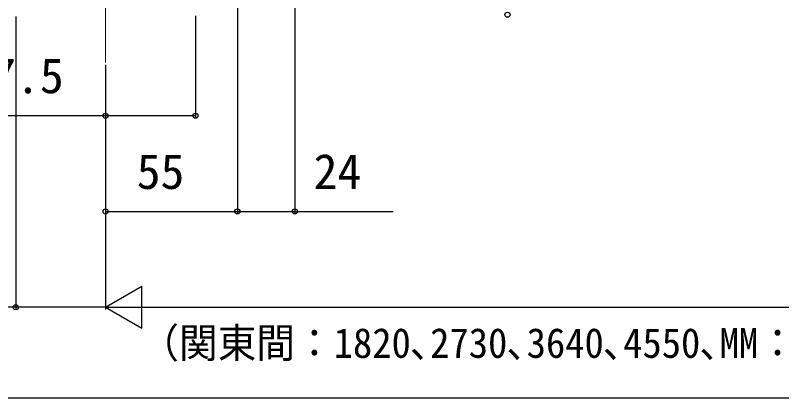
# Model space of a CAD drawing. Units: millimetres, scale not verified. Extents: x -875 to 875, y -1305 to 1298.
# Drawn here: x -538.2 to -218.2, y -1305 to -1145.2 of the extents above; entities that cross this region are included whole.
import ezdxf
from ezdxf.enums import TextEntityAlignment as Align

# ---------------------------------------------------------------- set-up
doc = ezdxf.new("R2010")
doc.units = ezdxf.units.MM
doc.header["$LTSCALE"] = 8
doc.layers.add('0-4_YKK_12', color=2, linetype='Continuous', lineweight=18)
doc.layers.add('0-6_YKK_D', color=6, linetype='Continuous')
doc.layers.add('0-7_YKK_ZWAK', color=7, linetype='Continuous')
doc.styles.add('ＭＳ ゴシック', font='')
doc.styles.get('ＭＳ ゴシック').set_extended_font_data('MS Gothic')

msp = doc.modelspace()

# ---------------------------------------------------------------- linework, layer by layer
at = {"layer": '0-4_YKK_12'}
msp.add_line((-500.5, -370.5), (-500.5, -1165), dxfattribs=at)
at = {"layer": '0-6_YKK_D'}
for p, q in [((-421.5, -1043.9), (-421.5, -1228.2)), ((-445.5, -1072.5), (-445.5, -1228.2)), ((-445.5, -1072.5), (-445.5, -1228.2)), ((-538, -1145.7), (-538, -1268.2)), ((-463, -1145.5), (-463, -1188.2)), ((-500.5, -1166), (-500.5, -1268.2)), ((-500.5, -1166), (-500.5, -1268.2)), ((-500.5, -1166), (-500.5, -1228.2)), ((-500.5, -1166), (-500.5, -1188.2)), ((-500.5, -1227.2), (-445.5, -1227.2)), ((-500.5, -1267.2), (-485.345, -1258.45)), ((-485.345, -1275.95), (-485.345, -1258.45)), ((-500.5, -1267.2), (-485.345, -1275.95)), ((-500.5, -1267.2), (-470.189, -1267.2)), ((-483, -1267.2), (482, -1267.2))]:
    msp.add_line(p, q, dxfattribs=at)
for points in [[(-463, -1187.2), (-500.5, -1187.2), (-561.391, -1187.2)], [(-445.5, -1227.2), (-421.5, -1227.2), (-380.495, -1227.2)], [(-500.5, -1267.2), (-538, -1267.2), (-598.891, -1267.2)]]:
    msp.add_lwpolyline(points, dxfattribs=at)
for centre in [(-332.721, -1145), (-500.5, -1187.2), (-463, -1187.2), (-500.5, -1227.2), (-445.5, -1227.2), (-445.5, -1227.2), (-421.5, -1227.2), (-538, -1267.2)]:
    msp.add_circle(centre, 1.075, dxfattribs=at)
at = {"layer": '0-7_YKK_ZWAK'}
msp.add_lwpolyline([(-875, -1305), (875, -1305), (875, 1245)], dxfattribs=at)

# ---------------------------------------------------------------- texts
at = {"layer": '0-6_YKK_D', "style": 'ＭＳ ゴシック'}
for s, p in [('37.5', (-557.868, -1182.2)), ('55', (-487.545, -1222.2)), ('24', (-413.677, -1222.2))]:
    msp.add_text(s, height=14.66, dxfattribs=at).set_placement(p, align=Align.BOTTOM_LEFT)
at = {"layer": '0-6_YKK_D', "style": 'ＭＳ ゴシック', "width": 0.95}
msp.add_text('（関東間：1820､2730､3640､4550､MM：2000､3000､4000､5000､九州・四国間：1910､2865､3820､4775）', height=12.46, dxfattribs=at).set_placement((-486.009, -1292.098), align=Align.BOTTOM_LEFT)

doc.saveas('drawing.dxf')
